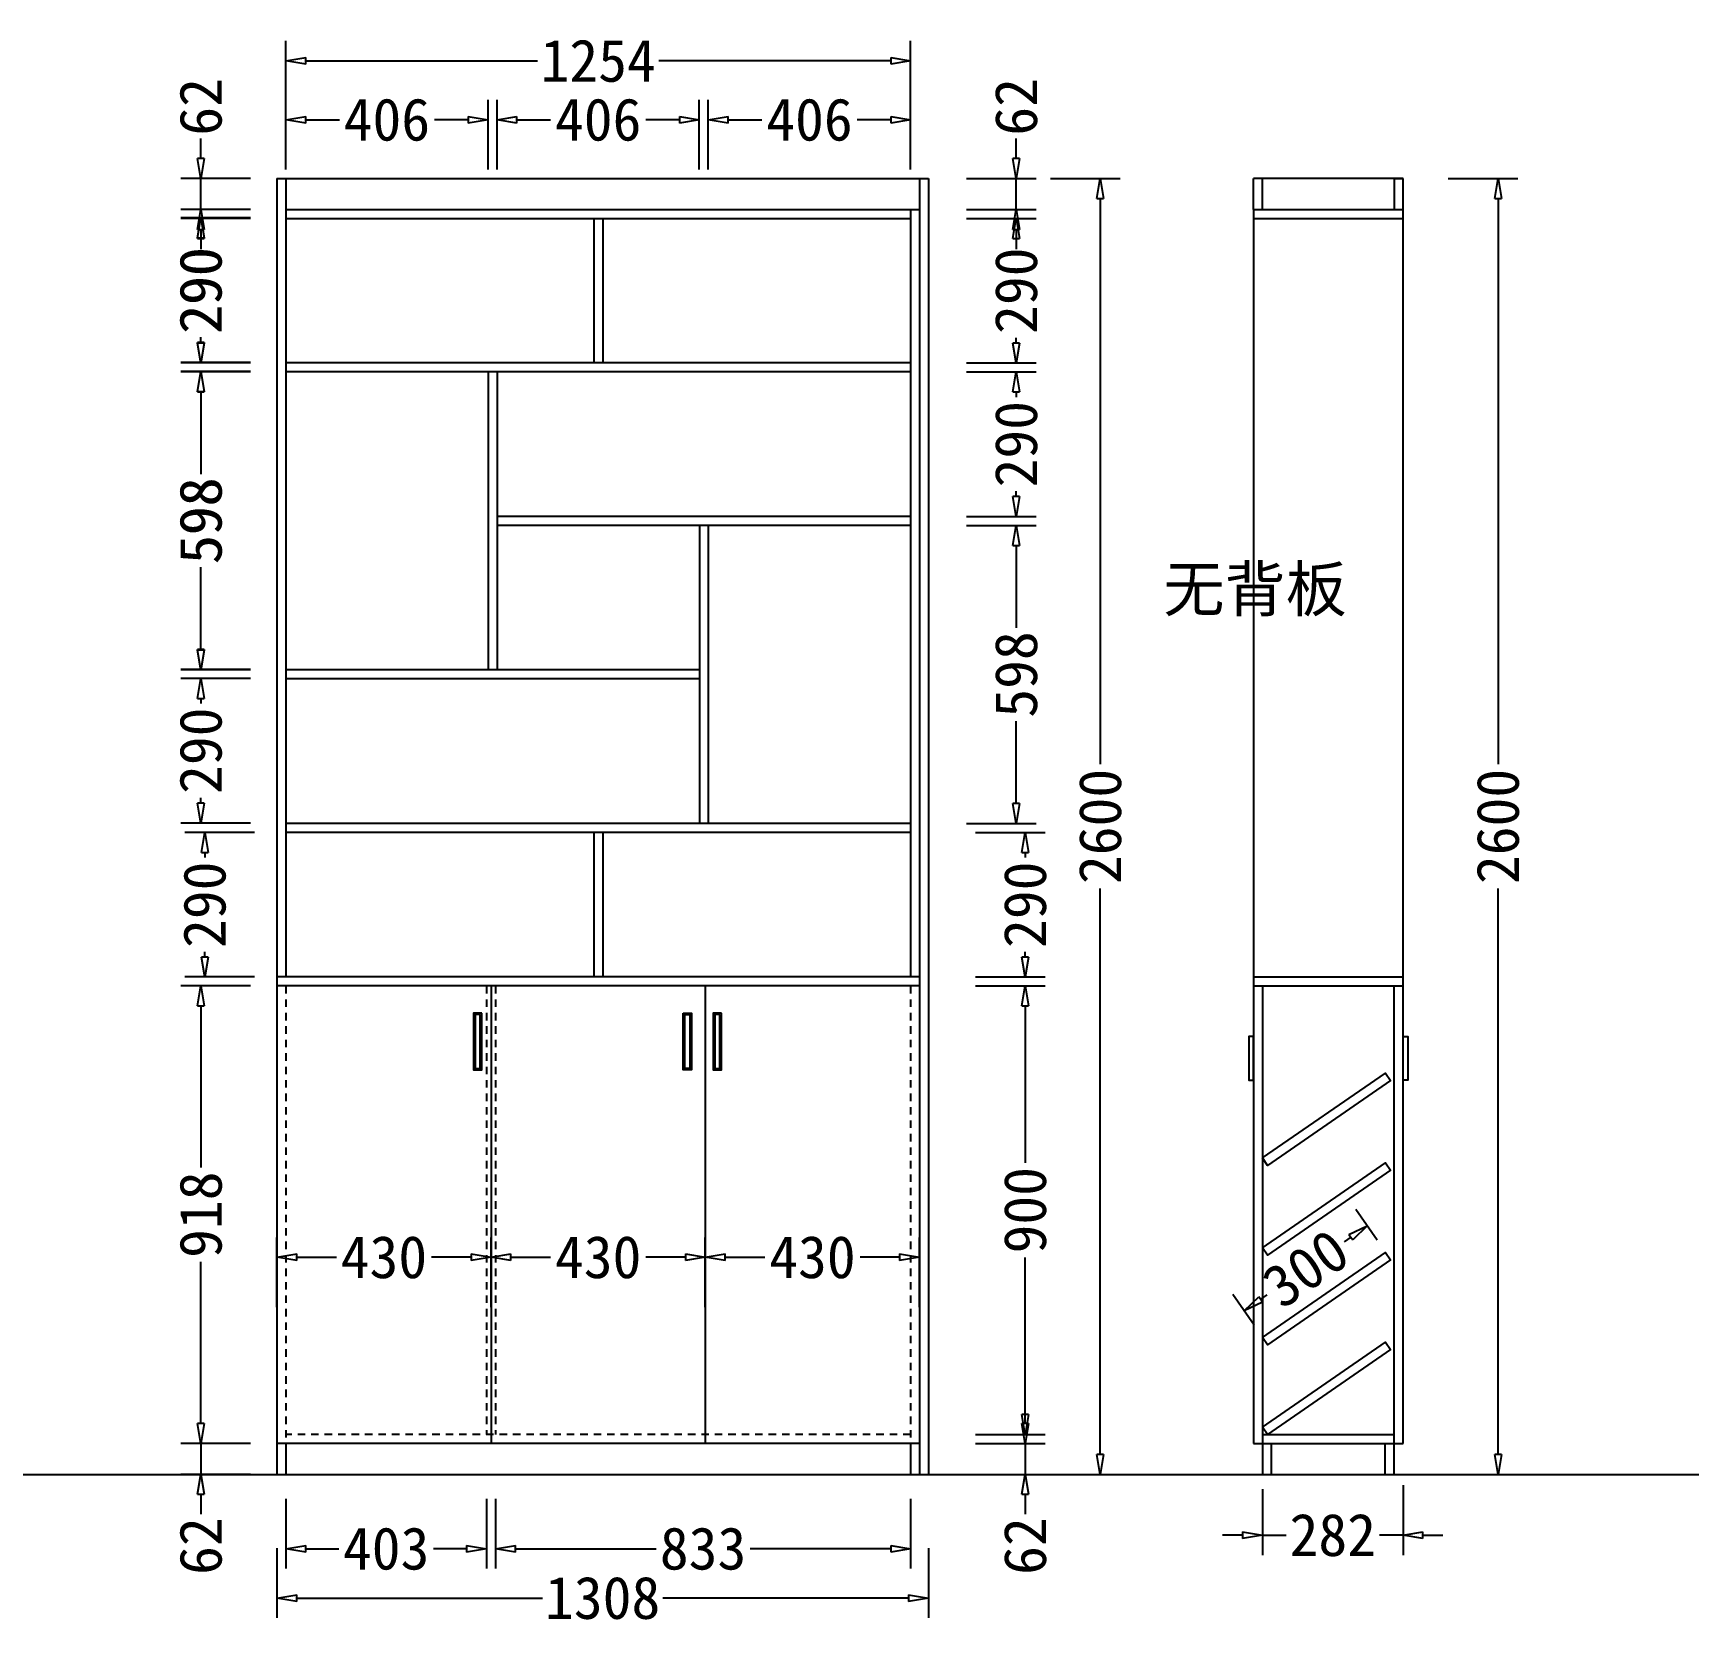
# Model space of a CAD drawing. Header units: millimetres. Extents: x 366509 to 398313, y -1245498 to -1202747.
# Drawn here: x 374197 to 377519, y -1209762 to -1206566 of the extents above; entities that cross this region are included whole.
import ezdxf

# ---------------------------------------------------------------- set-up
doc = ezdxf.new("R2010")
doc.units = ezdxf.units.MM
doc.header["$LTSCALE"] = 20
doc.linetypes.add('JIS_02_0.7', pattern=[1.35, 0.75, -0.6])
doc.layers.get('Defpoints').update_dxf_attribs({"color": 250})
doc.styles.get("Standard").update_dxf_attribs({"font": 'SimSun.ttf', "height": 85})
doc.dimstyles.new('周文晶', dxfattribs={"dimtxt": 70, "dimasz": 40, "dimexe": 40, "dimexo": 30, "dimgap": 10, "dimtad": 0, "dimdec": 0, "dimtxsty": 'Standard', "dimblk": 'CLOSEDBLANK', "dimcen": 200, "dimclrd": 256, "dimclre": 256, "dimadec": 0, "dimazin": 0, "dimtfac": 1, "dimtdec": 0, "dimtmove": 0, "dimatfit": 3, "dimldrblk": 'CLOSEDBLANK', "dimfxl": 100, "dimfxlon": 1, "dimarcsym": 0})

# ---------------------------------------------------------------- blocks, each defined once
blk = doc.blocks.new('_ClosedBlank')
at = {"color": 0, "linetype": 'ByBlock', "lineweight": -2}
for p, q in [((-1, 0.167), (0, 0)), ((-1, 0.167), (-1, -0.167)), ((0, 0), (-1, -0.167))]:
    blk.add_line(p, q, dxfattribs=at)
blk = doc.blocks.new('*D121')
at = {"lineweight": -2, "transparency": 16777216}
for p, q in [((374685.5, -1209606), (374685.5, -1209746)), ((375993.5, -1209606), (375993.5, -1209746)), ((374725.5, -1209706), (375219, -1209706)), ((375953.5, -1209706), (375460, -1209706))]:
    blk.add_line(p, q, dxfattribs=at)
at = {"layer": 'Defpoints', "color": 0, "transparency": 16777216}
for p in [(374685.5, -1209457.8), (375993.5, -1209457.8), (375993.5, -1209706)]:
    blk.add_point(p, dxfattribs=at)
at = {"lineweight": -2, "transparency": 16777216, "xscale": 40, "yscale": 40, "zscale": 40, "rotation": 180}
blk.add_blockref('_ClosedBlank', (374685.5, -1209706), dxfattribs=at)
at = {"lineweight": -2, "transparency": 16777216, "xscale": 40, "yscale": 40, "zscale": 40}
blk.add_blockref('_ClosedBlank', (375993.5, -1209706), dxfattribs=at)
at = {"color": 0, "transparency": 16777216, "insert": (375339.5, -1209706), "char_height": 85, "attachment_point": 5}
blk.add_mtext('1308', dxfattribs=at)
blk = doc.blocks.new('*D173')
at = {"lineweight": -2, "transparency": 16777216}
for p, q in [((376187.5, -1209355.8), (376187.5, -1209315.8)), ((376087.5, -1209395.8), (376227.5, -1209395.8)), ((376187.5, -1209395.8), (376187.5, -1209457.8)), ((376087.5, -1209457.8), (376227.5, -1209457.8)), ((376187.5, -1209497.8), (376187.5, -1209537.8))]:
    blk.add_line(p, q, dxfattribs=at)
at = {"layer": 'Defpoints', "color": 0, "transparency": 16777216}
for p in [(375975.5, -1209395.8), (376187.5, -1209395.8), (375993.5, -1209457.8)]:
    blk.add_point(p, dxfattribs=at)
at = {"lineweight": -2, "transparency": 16777216, "xscale": 40, "yscale": 40, "zscale": 40}
for p, rotation in [((376187.5, -1209395.8), 270), ((376187.5, -1209457.8), 90)]:
    blk.add_blockref('_ClosedBlank', p, dxfattribs=dict(at, rotation=rotation))
at = {"color": 0, "transparency": 16777216, "insert": (376187.5, -1209601.7), "char_height": 85, "attachment_point": 5, "rotation": 90}
blk.add_mtext('62', dxfattribs=at)
blk = doc.blocks.new('*D174')
at = {"lineweight": -2, "transparency": 16777216}
for p, q in [((376087.5, -1208477.8), (376227.5, -1208477.8)), ((376187.5, -1208517.8), (376187.5, -1208832.8)), ((376187.5, -1209337.8), (376187.5, -1209022.8)), ((376087.5, -1209377.8), (376227.5, -1209377.8))]:
    blk.add_line(p, q, dxfattribs=at)
at = {"layer": 'Defpoints', "color": 0, "transparency": 16777216}
for p in [(375957.5, -1208477.8), (376187.5, -1208477.8), (375957.5, -1209377.8)]:
    blk.add_point(p, dxfattribs=at)
at = {"lineweight": -2, "transparency": 16777216, "xscale": 40, "yscale": 40, "zscale": 40}
for p, rotation in [((376187.5, -1208477.8), 90), ((376187.5, -1209377.8), 270)]:
    blk.add_blockref('_ClosedBlank', p, dxfattribs=dict(at, rotation=rotation))
at = {"color": 0, "transparency": 16777216, "insert": (376187.5, -1208927.8), "char_height": 85, "attachment_point": 5, "rotation": 90}
blk.add_mtext('900', dxfattribs=at)
blk = doc.blocks.new('*D122')
at = {"lineweight": -2, "transparency": 16777216}
for p, q in [((374533.1, -1209355.8), (374533.1, -1209315.8)), ((374633.1, -1209395.8), (374493.1, -1209395.8)), ((374533.1, -1209395.8), (374533.1, -1209457.8)), ((374633.1, -1209457.8), (374493.1, -1209457.8)), ((374533.1, -1209497.8), (374533.1, -1209537.8))]:
    blk.add_line(p, q, dxfattribs=at)
at = {"layer": 'Defpoints', "color": 0, "transparency": 16777216}
for p in [(374664.4, -1209395.8), (374533.1, -1209457.8), (374664.4, -1209457.8)]:
    blk.add_point(p, dxfattribs=at)
at = {"lineweight": -2, "transparency": 16777216, "xscale": 40, "yscale": 40, "zscale": 40}
for p, rotation in [((374533.1, -1209395.8), 270), ((374533.1, -1209457.8), 90)]:
    blk.add_blockref('_ClosedBlank', p, dxfattribs=dict(at, rotation=rotation))
at = {"color": 0, "transparency": 16777216, "insert": (374533.1, -1209601.7), "char_height": 85, "attachment_point": 5, "rotation": 90}
blk.add_mtext('62', dxfattribs=at)
blk = doc.blocks.new('*D123')
at = {"lineweight": -2, "transparency": 16777216}
for p, q in [((374633.1, -1208477.8), (374493.1, -1208477.8)), ((374533.1, -1208517.8), (374533.1, -1208842.3)), ((374533.1, -1209355.8), (374533.1, -1209031.4)), ((374633.1, -1209395.8), (374493.1, -1209395.8))]:
    blk.add_line(p, q, dxfattribs=at)
at = {"layer": 'Defpoints', "color": 0, "transparency": 16777216}
for p in [(374533.1, -1208477.8), (374685.5, -1208477.8), (374664.4, -1209395.8)]:
    blk.add_point(p, dxfattribs=at)
at = {"lineweight": -2, "transparency": 16777216, "xscale": 40, "yscale": 40, "zscale": 40}
for p, rotation in [((374533.1, -1208477.8), 90), ((374533.1, -1209395.8), 270)]:
    blk.add_blockref('_ClosedBlank', p, dxfattribs=dict(at, rotation=rotation))
at = {"color": 0, "transparency": 16777216, "insert": (374533.1, -1208936.8), "char_height": 85, "attachment_point": 5, "rotation": 90}
blk.add_mtext('918', dxfattribs=at)
blk = doc.blocks.new('*D124')
at = {"lineweight": -2, "transparency": 16777216}
for p, q in [((374633.1, -1207245.8), (374493.1, -1207245.8)), ((374533.1, -1207285.8), (374533.1, -1207451.3)), ((374533.1, -1207803.8), (374533.1, -1207638.4)), ((374633.1, -1207843.8), (374493.1, -1207843.8))]:
    blk.add_line(p, q, dxfattribs=at)
at = {"layer": 'Defpoints', "color": 0, "transparency": 16777216}
for p in [(374533.1, -1207245.8), (374664.4, -1207245.8), (374664.4, -1207843.8)]:
    blk.add_point(p, dxfattribs=at)
at = {"lineweight": -2, "transparency": 16777216, "xscale": 40, "yscale": 40, "zscale": 40}
for p, rotation in [((374533.1, -1207245.8), 90), ((374533.1, -1207843.8), 270)]:
    blk.add_blockref('_ClosedBlank', p, dxfattribs=dict(at, rotation=rotation))
at = {"color": 0, "transparency": 16777216, "insert": (374533.1, -1207544.8), "char_height": 85, "attachment_point": 5, "rotation": 90}
blk.add_mtext('598', dxfattribs=at)
blk = doc.blocks.new('*D125')
at = {"lineweight": -2, "transparency": 16777216}
for p, q in [((374633.1, -1206937.8), (374493.1, -1206937.8)), ((374533.1, -1206977.8), (374533.1, -1206988.3)), ((374533.1, -1207187.8), (374533.1, -1207177.4)), ((374633.1, -1207227.8), (374493.1, -1207227.8))]:
    blk.add_line(p, q, dxfattribs=at)
at = {"layer": 'Defpoints', "color": 0, "transparency": 16777216}
for p in [(374533.1, -1206937.8), (374664.4, -1206937.8), (374664.4, -1207227.8)]:
    blk.add_point(p, dxfattribs=at)
at = {"lineweight": -2, "transparency": 16777216, "xscale": 40, "yscale": 40, "zscale": 40}
for p, rotation in [((374533.1, -1206937.8), 90), ((374533.1, -1207227.8), 270)]:
    blk.add_blockref('_ClosedBlank', p, dxfattribs=dict(at, rotation=rotation))
at = {"color": 0, "transparency": 16777216, "insert": (374533.1, -1207082.8), "char_height": 85, "attachment_point": 5, "rotation": 90}
blk.add_mtext('290', dxfattribs=at)
blk = doc.blocks.new('*D175')
at = {"lineweight": -2, "transparency": 16777216}
for p, q in [((376663.7, -1209487.8), (376663.7, -1209619.8)), ((376945.7, -1209479.8), (376945.7, -1209619.8)), ((376623.7, -1209579.8), (376583.7, -1209579.8)), ((376663.7, -1209579.8), (376710.9, -1209579.8)), ((376945.7, -1209579.8), (376898.5, -1209579.8)), ((376985.7, -1209579.8), (377025.7, -1209579.8))]:
    blk.add_line(p, q, dxfattribs=at)
at = {"layer": 'Defpoints', "color": 0, "transparency": 16777216}
for p in [(376945.7, -1209395.8), (376663.7, -1209457.8), (376945.7, -1209579.8)]:
    blk.add_point(p, dxfattribs=at)
at = {"lineweight": -2, "transparency": 16777216, "xscale": 40, "yscale": 40, "zscale": 40}
blk.add_blockref('_ClosedBlank', (376663.7, -1209579.8), dxfattribs=at)
at = {"lineweight": -2, "transparency": 16777216, "xscale": 40, "yscale": 40, "zscale": 40, "rotation": 180}
blk.add_blockref('_ClosedBlank', (376945.7, -1209579.8), dxfattribs=at)
at = {"color": 0, "transparency": 16777216, "insert": (376804.7, -1209579.8), "char_height": 85, "attachment_point": 5}
blk.add_mtext('282', dxfattribs=at)
blk = doc.blocks.new('*D126')
at = {"lineweight": -2, "transparency": 16777216}
for p, q in [((377036.3, -1206857.9), (377176.3, -1206857.9)), ((377136.3, -1206897.9), (377136.3, -1208033.1)), ((377136.3, -1209417.8), (377136.3, -1208282.6)), ((377036.3, -1209457.8), (377176.3, -1209457.8))]:
    blk.add_line(p, q, dxfattribs=at)
at = {"layer": 'Defpoints', "color": 0, "transparency": 16777216}
for p in [(376936.7, -1206857.9), (377136.3, -1206857.9), (376945.7, -1209457.8)]:
    blk.add_point(p, dxfattribs=at)
at = {"lineweight": -2, "transparency": 16777216, "xscale": 40, "yscale": 40, "zscale": 40}
for p, rotation in [((377136.3, -1206857.9), 90), ((377136.3, -1209457.8), 270)]:
    blk.add_blockref('_ClosedBlank', p, dxfattribs=dict(at, rotation=rotation))
at = {"color": 0, "transparency": 16777216, "insert": (377136.3, -1208157.8), "char_height": 85, "attachment_point": 5, "rotation": 90}
blk.add_mtext('2600', dxfattribs=at)
blk = doc.blocks.new('*D127')
at = {"lineweight": -2, "transparency": 16777216}
for p, q in [((374685.5, -1209122.3), (374685.5, -1208982.3)), ((375115.5, -1209122.3), (375115.5, -1208982.3)), ((374725.5, -1209022.3), (374805.1, -1209022.3)), ((375075.5, -1209022.3), (374996, -1209022.3))]:
    blk.add_line(p, q, dxfattribs=at)
at = {"layer": 'Defpoints', "color": 0, "transparency": 16777216}
for p in [(375115.5, -1209022.3), (375115.5, -1209173.3), (374685.5, -1209278.2)]:
    blk.add_point(p, dxfattribs=at)
at = {"lineweight": -2, "transparency": 16777216, "xscale": 40, "yscale": 40, "zscale": 40, "rotation": 180}
blk.add_blockref('_ClosedBlank', (374685.5, -1209022.3), dxfattribs=at)
at = {"lineweight": -2, "transparency": 16777216, "xscale": 40, "yscale": 40, "zscale": 40}
blk.add_blockref('_ClosedBlank', (375115.5, -1209022.3), dxfattribs=at)
at = {"color": 0, "transparency": 16777216, "insert": (374900.5, -1209022.3), "char_height": 85, "attachment_point": 5}
blk.add_mtext('430', dxfattribs=at)
blk = doc.blocks.new('*D128')
at = {"lineweight": -2, "transparency": 16777216}
for p, q in [((375115.5, -1209122.3), (375115.5, -1208982.3)), ((375545.5, -1209122.3), (375545.5, -1208982.3)), ((375155.5, -1209022.3), (375235.1, -1209022.3)), ((375505.5, -1209022.3), (375426, -1209022.3))]:
    blk.add_line(p, q, dxfattribs=at)
at = {"layer": 'Defpoints', "color": 0, "transparency": 16777216}
for p in [(375545.5, -1209022.3), (375115.5, -1209173.3), (375545.5, -1209173.3)]:
    blk.add_point(p, dxfattribs=at)
at = {"lineweight": -2, "transparency": 16777216, "xscale": 40, "yscale": 40, "zscale": 40, "rotation": 180}
blk.add_blockref('_ClosedBlank', (375115.5, -1209022.3), dxfattribs=at)
at = {"lineweight": -2, "transparency": 16777216, "xscale": 40, "yscale": 40, "zscale": 40}
blk.add_blockref('_ClosedBlank', (375545.5, -1209022.3), dxfattribs=at)
at = {"color": 0, "transparency": 16777216, "insert": (375330.5, -1209022.3), "char_height": 85, "attachment_point": 5}
blk.add_mtext('430', dxfattribs=at)
blk = doc.blocks.new('*D129')
at = {"lineweight": -2, "transparency": 16777216}
for p, q in [((375545.5, -1209122.3), (375545.5, -1208982.3)), ((375975.5, -1209122.3), (375975.5, -1208982.3)), ((375585.5, -1209022.3), (375665.1, -1209022.3)), ((375935.5, -1209022.3), (375856, -1209022.3))]:
    blk.add_line(p, q, dxfattribs=at)
at = {"layer": 'Defpoints', "color": 0, "transparency": 16777216}
for p in [(375975.5, -1209022.3), (375545.5, -1209173.3), (375975.5, -1209225)]:
    blk.add_point(p, dxfattribs=at)
at = {"lineweight": -2, "transparency": 16777216, "xscale": 40, "yscale": 40, "zscale": 40, "rotation": 180}
blk.add_blockref('_ClosedBlank', (375545.5, -1209022.3), dxfattribs=at)
at = {"lineweight": -2, "transparency": 16777216, "xscale": 40, "yscale": 40, "zscale": 40}
blk.add_blockref('_ClosedBlank', (375975.5, -1209022.3), dxfattribs=at)
at = {"color": 0, "transparency": 16777216, "insert": (375760.5, -1209022.3), "char_height": 85, "attachment_point": 5}
blk.add_mtext('430', dxfattribs=at)
blk = doc.blocks.new('*D130')
at = {"lineweight": -2, "transparency": 16777216}
for p, q in [((374703.5, -1209507), (374703.5, -1209647)), ((375106.5, -1209507), (375106.5, -1209647)), ((374743.5, -1209607), (374810.3, -1209607)), ((375066.5, -1209607), (374999.8, -1209607))]:
    blk.add_line(p, q, dxfattribs=at)
at = {"layer": 'Defpoints', "color": 0, "transparency": 16777216}
for p in [(375106.5, -1209377.8), (374703.5, -1209457.8), (375106.5, -1209607)]:
    blk.add_point(p, dxfattribs=at)
at = {"lineweight": -2, "transparency": 16777216, "xscale": 40, "yscale": 40, "zscale": 40, "rotation": 180}
blk.add_blockref('_ClosedBlank', (374703.5, -1209607), dxfattribs=at)
at = {"lineweight": -2, "transparency": 16777216, "xscale": 40, "yscale": 40, "zscale": 40}
blk.add_blockref('_ClosedBlank', (375106.5, -1209607), dxfattribs=at)
at = {"color": 0, "transparency": 16777216, "insert": (374905, -1209607), "char_height": 85, "attachment_point": 5}
blk.add_mtext('403', dxfattribs=at)
blk = doc.blocks.new('*D131')
at = {"lineweight": -2, "transparency": 16777216}
for p, q in [((375124.5, -1209507), (375124.5, -1209647)), ((375957.5, -1209507), (375957.5, -1209647)), ((375164.5, -1209607), (375446.7, -1209607)), ((375917.5, -1209607), (375635.3, -1209607))]:
    blk.add_line(p, q, dxfattribs=at)
at = {"layer": 'Defpoints', "color": 0, "transparency": 16777216}
for p in [(375124.5, -1209377.8), (375957.5, -1209377.8), (375957.5, -1209607)]:
    blk.add_point(p, dxfattribs=at)
at = {"lineweight": -2, "transparency": 16777216, "xscale": 40, "yscale": 40, "zscale": 40, "rotation": 180}
blk.add_blockref('_ClosedBlank', (375124.5, -1209607), dxfattribs=at)
at = {"lineweight": -2, "transparency": 16777216, "xscale": 40, "yscale": 40, "zscale": 40}
blk.add_blockref('_ClosedBlank', (375957.5, -1209607), dxfattribs=at)
at = {"color": 0, "transparency": 16777216, "insert": (375541, -1209607), "char_height": 85, "attachment_point": 5}
blk.add_mtext('833', dxfattribs=at)
blk = doc.blocks.new('*D132')
at = {"lineweight": -2, "transparency": 16777216}
for p, q in [((374703.5, -1206721.8), (374703.5, -1206581.8)), ((375957.5, -1206721.8), (375957.5, -1206581.8)), ((374743.5, -1206621.8), (375208.6, -1206621.8)), ((375917.5, -1206621.8), (375452.5, -1206621.8))]:
    blk.add_line(p, q, dxfattribs=at)
at = {"layer": 'Defpoints', "color": 0, "transparency": 16777216}
for p in [(375957.5, -1206621.8), (374703.5, -1206857.8), (375957.5, -1206919.8)]:
    blk.add_point(p, dxfattribs=at)
at = {"lineweight": -2, "transparency": 16777216, "xscale": 40, "yscale": 40, "zscale": 40, "rotation": 180}
blk.add_blockref('_ClosedBlank', (374703.5, -1206621.8), dxfattribs=at)
at = {"lineweight": -2, "transparency": 16777216, "xscale": 40, "yscale": 40, "zscale": 40}
blk.add_blockref('_ClosedBlank', (375957.5, -1206621.8), dxfattribs=at)
at = {"color": 0, "transparency": 16777216, "insert": (375330.5, -1206621.8), "char_height": 85, "attachment_point": 5}
blk.add_mtext('1254', dxfattribs=at)
blk = doc.blocks.new('*D133')
at = {"lineweight": -2, "transparency": 16777216}
for p, q in [((376238.1, -1206857.8), (376378.1, -1206857.8)), ((376338.1, -1206897.8), (376338.1, -1208033.1)), ((376338.1, -1209417.8), (376338.1, -1208282.6)), ((376238.1, -1209457.8), (376378.1, -1209457.8))]:
    blk.add_line(p, q, dxfattribs=at)
at = {"layer": 'Defpoints', "color": 0, "transparency": 16777216}
for p in [(375993.5, -1206857.8), (375957.5, -1209457.8), (376338.1, -1209457.8)]:
    blk.add_point(p, dxfattribs=at)
at = {"lineweight": -2, "transparency": 16777216, "xscale": 40, "yscale": 40, "zscale": 40}
for p, rotation in [((376338.1, -1206857.8), 90), ((376338.1, -1209457.8), 270)]:
    blk.add_blockref('_ClosedBlank', p, dxfattribs=dict(at, rotation=rotation))
at = {"color": 0, "transparency": 16777216, "insert": (376338.1, -1208157.8), "char_height": 85, "attachment_point": 5, "rotation": 90}
blk.add_mtext('2600', dxfattribs=at)
blk = doc.blocks.new('*D134')
at = {"lineweight": -2, "transparency": 16777216}
for p, q in [((376169.5, -1206817.8), (376169.5, -1206777.8)), ((376069.5, -1206857.8), (376209.5, -1206857.8)), ((376169.5, -1206919.8), (376169.5, -1206857.8)), ((376069.5, -1206919.8), (376209.5, -1206919.8)), ((376169.5, -1206959.8), (376169.5, -1206999.8))]:
    blk.add_line(p, q, dxfattribs=at)
at = {"layer": 'Defpoints', "color": 0, "transparency": 16777216}
for p in [(375993.5, -1206857.8), (376169.5, -1206857.8), (375993.5, -1206919.8)]:
    blk.add_point(p, dxfattribs=at)
at = {"lineweight": -2, "transparency": 16777216, "xscale": 40, "yscale": 40, "zscale": 40}
for p, rotation in [((376169.5, -1206857.8), 270), ((376169.5, -1206919.8), 90)]:
    blk.add_blockref('_ClosedBlank', p, dxfattribs=dict(at, rotation=rotation))
at = {"color": 0, "transparency": 16777216, "insert": (376169.5, -1206714), "char_height": 85, "attachment_point": 5, "rotation": 90}
blk.add_mtext('62', dxfattribs=at)
blk = doc.blocks.new('*D135')
at = {"lineweight": -2, "transparency": 16777216}
for p, q in [((374533.1, -1206817.8), (374533.1, -1206777.8)), ((374633.1, -1206857.8), (374493.1, -1206857.8)), ((374533.1, -1206919.8), (374533.1, -1206857.8)), ((374633.1, -1206919.8), (374493.1, -1206919.8)), ((374533.1, -1206959.8), (374533.1, -1206999.8))]:
    blk.add_line(p, q, dxfattribs=at)
at = {"layer": 'Defpoints', "color": 0, "transparency": 16777216}
for p in [(374533.1, -1206857.8), (374667.5, -1206857.8), (374667.5, -1206919.8)]:
    blk.add_point(p, dxfattribs=at)
at = {"lineweight": -2, "transparency": 16777216, "xscale": 40, "yscale": 40, "zscale": 40}
for p, rotation in [((374533.1, -1206857.8), 270), ((374533.1, -1206919.8), 90)]:
    blk.add_blockref('_ClosedBlank', p, dxfattribs=dict(at, rotation=rotation))
at = {"color": 0, "transparency": 16777216, "insert": (374533.1, -1206714), "char_height": 85, "attachment_point": 5, "rotation": 90}
blk.add_mtext('62', dxfattribs=at)
blk = doc.blocks.new('*D191')
at = {"lineweight": -2, "transparency": 16777216}
for p, q in [((376087.5, -1208169.9), (376227.5, -1208169.9)), ((376187.5, -1208209.9), (376187.5, -1208220.3)), ((376187.5, -1208419.8), (376187.5, -1208409.4)), ((376087.5, -1208459.8), (376227.5, -1208459.8))]:
    blk.add_line(p, q, dxfattribs=at)
at = {"layer": 'Defpoints', "color": 0, "transparency": 16777216}
for p in [(375957.5, -1208169.9), (376187.5, -1208169.9), (375957.5, -1208459.8)]:
    blk.add_point(p, dxfattribs=at)
at = {"lineweight": -2, "transparency": 16777216, "xscale": 40, "yscale": 40, "zscale": 40}
for p, rotation in [((376187.5, -1208169.9), 90), ((376187.5, -1208459.8), 270)]:
    blk.add_blockref('_ClosedBlank', p, dxfattribs=dict(at, rotation=rotation))
at = {"color": 0, "transparency": 16777216, "insert": (376187.5, -1208314.9), "char_height": 85, "attachment_point": 5, "rotation": 90}
blk.add_mtext('290', dxfattribs=at)
blk = doc.blocks.new('*D192')
at = {"lineweight": -2, "transparency": 16777216}
for p, q in [((376069.5, -1207553.9), (376209.5, -1207553.9)), ((376169.5, -1207593.9), (376169.5, -1207759.3)), ((376169.5, -1208111.9), (376169.5, -1207946.5)), ((376069.5, -1208151.9), (376209.5, -1208151.9))]:
    blk.add_line(p, q, dxfattribs=at)
at = {"layer": 'Defpoints', "color": 0, "transparency": 16777216}
for p in [(375551.5, -1207553.9), (376169.5, -1207553.9), (375957.5, -1208151.9)]:
    blk.add_point(p, dxfattribs=at)
at = {"lineweight": -2, "transparency": 16777216, "xscale": 40, "yscale": 40, "zscale": 40}
for p, rotation in [((376169.5, -1207553.9), 90), ((376169.5, -1208151.9), 270)]:
    blk.add_blockref('_ClosedBlank', p, dxfattribs=dict(at, rotation=rotation))
at = {"color": 0, "transparency": 16777216, "insert": (376169.5, -1207852.9), "char_height": 85, "attachment_point": 5, "rotation": 90}
blk.add_mtext('598', dxfattribs=at)
blk = doc.blocks.new('*D193')
at = {"lineweight": -2, "transparency": 16777216}
for p, q in [((376069.5, -1207245.9), (376209.5, -1207245.9)), ((376169.5, -1207285.9), (376169.5, -1207296.3)), ((376169.5, -1207495.9), (376169.5, -1207485.4)), ((376069.5, -1207535.9), (376209.5, -1207535.9))]:
    blk.add_line(p, q, dxfattribs=at)
at = {"layer": 'Defpoints', "color": 0, "transparency": 16777216}
for p in [(375957.5, -1207245.9), (376169.5, -1207245.9), (375957.5, -1207535.9)]:
    blk.add_point(p, dxfattribs=at)
at = {"lineweight": -2, "transparency": 16777216, "xscale": 40, "yscale": 40, "zscale": 40}
for p, rotation in [((376169.5, -1207245.9), 90), ((376169.5, -1207535.9), 270)]:
    blk.add_blockref('_ClosedBlank', p, dxfattribs=dict(at, rotation=rotation))
at = {"color": 0, "transparency": 16777216, "insert": (376169.5, -1207390.9), "char_height": 85, "attachment_point": 5, "rotation": 90}
blk.add_mtext('290', dxfattribs=at)
blk = doc.blocks.new('*D194')
at = {"lineweight": -2, "transparency": 16777216}
for p, q in [((376069.5, -1206937.9), (376209.5, -1206937.9)), ((376169.5, -1206977.9), (376169.5, -1206988.3)), ((376169.5, -1207187.9), (376169.5, -1207177.4)), ((376069.5, -1207227.9), (376209.5, -1207227.9))]:
    blk.add_line(p, q, dxfattribs=at)
at = {"layer": 'Defpoints', "color": 0, "transparency": 16777216}
for p in [(375957.5, -1206937.9), (376169.5, -1206937.9), (375957.5, -1207227.9)]:
    blk.add_point(p, dxfattribs=at)
at = {"lineweight": -2, "transparency": 16777216, "xscale": 40, "yscale": 40, "zscale": 40}
for p, rotation in [((376169.5, -1206937.9), 90), ((376169.5, -1207227.9), 270)]:
    blk.add_blockref('_ClosedBlank', p, dxfattribs=dict(at, rotation=rotation))
at = {"color": 0, "transparency": 16777216, "insert": (376169.5, -1207082.9), "char_height": 85, "attachment_point": 5, "rotation": 90}
blk.add_mtext('290', dxfattribs=at)
blk = doc.blocks.new('*D188')
at = {"lineweight": -2, "transparency": 16777216}
for p, q in [((374633.1, -1207244.9), (374493.1, -1207244.9)), ((374533.1, -1207284.9), (374533.1, -1207450.3)), ((374533.1, -1207802.9), (374533.1, -1207637.5)), ((374633.1, -1207842.9), (374493.1, -1207842.9))]:
    blk.add_line(p, q, dxfattribs=at)
at = {"layer": 'Defpoints', "color": 0, "transparency": 16777216}
for p in [(374533.1, -1207244.9), (374664.4, -1207244.9), (374664.4, -1207842.9)]:
    blk.add_point(p, dxfattribs=at)
at = {"lineweight": -2, "transparency": 16777216, "xscale": 40, "yscale": 40, "zscale": 40}
for p, rotation in [((374533.1, -1207244.9), 90), ((374533.1, -1207842.9), 270)]:
    blk.add_blockref('_ClosedBlank', p, dxfattribs=dict(at, rotation=rotation))
at = {"color": 0, "transparency": 16777216, "insert": (374533.1, -1207543.9), "char_height": 85, "attachment_point": 5, "rotation": 90}
blk.add_mtext('598', dxfattribs=at)
blk = doc.blocks.new('*D189')
at = {"lineweight": -2, "transparency": 16777216}
for p, q in [((374633.1, -1206936.9), (374493.1, -1206936.9)), ((374533.1, -1206976.9), (374533.1, -1206987.3)), ((374533.1, -1207186.9), (374533.1, -1207176.4)), ((374633.1, -1207226.9), (374493.1, -1207226.9))]:
    blk.add_line(p, q, dxfattribs=at)
at = {"layer": 'Defpoints', "color": 0, "transparency": 16777216}
for p in [(374533.1, -1206936.9), (374664.4, -1206936.9), (374664.4, -1207226.9)]:
    blk.add_point(p, dxfattribs=at)
at = {"lineweight": -2, "transparency": 16777216, "xscale": 40, "yscale": 40, "zscale": 40}
for p, rotation in [((374533.1, -1206936.9), 90), ((374533.1, -1207226.9), 270)]:
    blk.add_blockref('_ClosedBlank', p, dxfattribs=dict(at, rotation=rotation))
at = {"color": 0, "transparency": 16777216, "insert": (374533.1, -1207081.9), "char_height": 85, "attachment_point": 5, "rotation": 90}
blk.add_mtext('290', dxfattribs=at)
blk = doc.blocks.new('*D190')
at = {"lineweight": -2, "transparency": 16777216}
for p, q in [((374633.1, -1207860.9), (374493.1, -1207860.9)), ((374533.1, -1207900.9), (374533.1, -1207911.3)), ((374533.1, -1208110.9), (374533.1, -1208100.4)), ((374633.1, -1208150.9), (374493.1, -1208150.9))]:
    blk.add_line(p, q, dxfattribs=at)
at = {"layer": 'Defpoints', "color": 0, "transparency": 16777216}
for p in [(374533.1, -1207860.9), (374703.5, -1207860.9), (374703.5, -1208150.9)]:
    blk.add_point(p, dxfattribs=at)
at = {"lineweight": -2, "transparency": 16777216, "xscale": 40, "yscale": 40, "zscale": 40}
for p, rotation in [((374533.1, -1207860.9), 90), ((374533.1, -1208150.9), 270)]:
    blk.add_blockref('_ClosedBlank', p, dxfattribs=dict(at, rotation=rotation))
at = {"color": 0, "transparency": 16777216, "insert": (374533.1, -1208005.9), "char_height": 85, "attachment_point": 5, "rotation": 90}
blk.add_mtext('290', dxfattribs=at)
blk = doc.blocks.new('*D195')
at = {"lineweight": -2, "transparency": 16777216}
for p, q in [((374640.9, -1208169.9), (374500.9, -1208169.9)), ((374540.9, -1208209.9), (374540.9, -1208220.3)), ((374540.9, -1208419.8), (374540.9, -1208409.4)), ((374640.9, -1208459.8), (374500.9, -1208459.8))]:
    blk.add_line(p, q, dxfattribs=at)
at = {"layer": 'Defpoints', "color": 0, "transparency": 16777216}
for p in [(374703.5, -1208169.9), (374540.9, -1208459.8), (374703.5, -1208459.8)]:
    blk.add_point(p, dxfattribs=at)
at = {"lineweight": -2, "transparency": 16777216, "xscale": 40, "yscale": 40, "zscale": 40}
for p, rotation in [((374540.9, -1208169.9), 90), ((374540.9, -1208459.8), 270)]:
    blk.add_blockref('_ClosedBlank', p, dxfattribs=dict(at, rotation=rotation))
at = {"color": 0, "transparency": 16777216, "insert": (374540.9, -1208314.9), "char_height": 85, "attachment_point": 5, "rotation": 90}
blk.add_mtext('290', dxfattribs=at)
blk = doc.blocks.new('*D294')
at = {"lineweight": -2, "transparency": 16777216}
for p, q in [((374703.5, -1206839.9), (374703.5, -1206699.9)), ((375109.5, -1206839.9), (375109.5, -1206699.9)), ((374743.5, -1206739.9), (374811.1, -1206739.9)), ((375069.5, -1206739.9), (375002, -1206739.9))]:
    blk.add_line(p, q, dxfattribs=at)
at = {"layer": 'Defpoints', "color": 0, "transparency": 16777216}
for p in [(375109.5, -1206739.9), (374703.5, -1207116.8), (375109.5, -1207535.8)]:
    blk.add_point(p, dxfattribs=at)
at = {"lineweight": -2, "transparency": 16777216, "xscale": 40, "yscale": 40, "zscale": 40, "rotation": 180}
blk.add_blockref('_ClosedBlank', (374703.5, -1206739.9), dxfattribs=at)
at = {"lineweight": -2, "transparency": 16777216, "xscale": 40, "yscale": 40, "zscale": 40}
blk.add_blockref('_ClosedBlank', (375109.5, -1206739.9), dxfattribs=at)
at = {"color": 0, "transparency": 16777216, "insert": (374906.5, -1206739.9), "char_height": 85, "attachment_point": 5}
blk.add_mtext('406', dxfattribs=at)
blk = doc.blocks.new('*D295')
at = {"lineweight": -2, "transparency": 16777216}
for p, q in [((375551.5, -1206839.9), (375551.5, -1206699.9)), ((375957.5, -1206839.9), (375957.5, -1206699.9)), ((375591.5, -1206739.9), (375659.1, -1206739.9)), ((375917.5, -1206739.9), (375850, -1206739.9))]:
    blk.add_line(p, q, dxfattribs=at)
at = {"layer": 'Defpoints', "color": 0, "transparency": 16777216}
for p in [(375957.5, -1206739.9), (375551.5, -1206937.8), (375957.5, -1206938.8)]:
    blk.add_point(p, dxfattribs=at)
at = {"lineweight": -2, "transparency": 16777216, "xscale": 40, "yscale": 40, "zscale": 40, "rotation": 180}
blk.add_blockref('_ClosedBlank', (375551.5, -1206739.9), dxfattribs=at)
at = {"lineweight": -2, "transparency": 16777216, "xscale": 40, "yscale": 40, "zscale": 40}
blk.add_blockref('_ClosedBlank', (375957.5, -1206739.9), dxfattribs=at)
at = {"color": 0, "transparency": 16777216, "insert": (375754.5, -1206739.9), "char_height": 85, "attachment_point": 5}
blk.add_mtext('406', dxfattribs=at)
blk = doc.blocks.new('*D293')
at = {"lineweight": -2, "transparency": 16777216}
for p, q in [((375127.5, -1206839.9), (375127.5, -1206699.9)), ((375533.5, -1206839.9), (375533.5, -1206699.9)), ((375167.5, -1206739.9), (375235.1, -1206739.9)), ((375493.5, -1206739.9), (375426, -1206739.9))]:
    blk.add_line(p, q, dxfattribs=at)
at = {"layer": 'Defpoints', "color": 0, "transparency": 16777216}
for p in [(375533.5, -1206739.9), (375127.5, -1207553.8), (375533.5, -1207553.8)]:
    blk.add_point(p, dxfattribs=at)
at = {"lineweight": -2, "transparency": 16777216, "xscale": 40, "yscale": 40, "zscale": 40, "rotation": 180}
blk.add_blockref('_ClosedBlank', (375127.5, -1206739.9), dxfattribs=at)
at = {"lineweight": -2, "transparency": 16777216, "xscale": 40, "yscale": 40, "zscale": 40}
blk.add_blockref('_ClosedBlank', (375533.5, -1206739.9), dxfattribs=at)
at = {"color": 0, "transparency": 16777216, "insert": (375330.5, -1206739.9), "char_height": 85, "attachment_point": 5}
blk.add_mtext('406', dxfattribs=at)
blk = doc.blocks.new('*D365')
at = {"lineweight": -2, "transparency": 16777216}
for p, q in [((376893.6, -1208987.9), (376851.1, -1208926.4)), ((376840.9, -1208982), (376827.8, -1208991.1)), ((376646.7, -1209158.3), (376604.2, -1209096.8)), ((376659.8, -1209107), (376673, -1209097.9))]:
    blk.add_line(p, q, dxfattribs=at)
at = {"layer": 'Defpoints', "color": 0, "transparency": 16777216}
for p in [(376873.8, -1208959.3), (376910.6, -1209012.6), (376663.7, -1209183)]:
    blk.add_point(p, dxfattribs=at)
at = {"lineweight": -2, "transparency": 16777216, "xscale": 40, "yscale": 40, "zscale": 40}
for p, rotation in [((376873.8, -1208959.3), 34.6171579844681), ((376626.9, -1209129.7), 214.6171579844681)]:
    blk.add_blockref('_ClosedBlank', p, dxfattribs=dict(at, rotation=rotation))
at = {"color": 0, "transparency": 16777216, "insert": (376750.4, -1209044.5), "char_height": 85, "attachment_point": 5, "rotation": 34.6172}
blk.add_mtext('300', dxfattribs=at)

msp = doc.modelspace()

# ---------------------------------------------------------------- linework, layer by layer
at = {"color": 0}
for p, q in [((374685.541, -1206857.841), (374685.541, -1209457.841)), ((374685.541, -1206857.841), (375993.541, -1206857.841)), ((374703.541, -1206857.841), (374703.541, -1208459.841)), ((375975.541, -1206857.841), (375975.541, -1209457.841)), ((375993.541, -1206857.841), (375993.541, -1209457.841)), ((376927.71, -1206857.857), (376945.71, -1206857.857)), ((374685.541, -1206919.841), (374685.541, -1209457.841)), ((374703.541, -1206919.841), (375975.541, -1206919.841)), ((374703.541, -1206937.841), (375957.541, -1206937.841)), ((375957.541, -1206919.841), (375957.541, -1208459.841)), ((376645.71, -1206919.857), (376945.71, -1206919.857)), ((376645.71, -1206919.857), (376645.71, -1209395.841)), ((376645.71, -1206937.857), (376945.71, -1206937.857)), ((376945.71, -1209395.841), (376945.71, -1206919.857)), ((375957.541, -1207227.871), (374703.541, -1207227.871)), ((375957.541, -1207245.871), (374703.541, -1207245.871)), ((375109.541, -1207245.871), (375109.541, -1207843.871)), ((375127.541, -1207245.871), (375127.541, -1207843.871)), ((375957.541, -1207535.871), (375127.541, -1207535.871)), ((375957.541, -1207553.871), (375127.541, -1207553.871)), ((375533.541, -1207553.871), (375533.541, -1208151.871)), ((375551.541, -1207553.871), (375551.541, -1208151.871)), ((375533.541, -1207843.871), (374703.541, -1207843.871)), ((375533.541, -1207861.871), (374703.541, -1207861.871)), ((375957.541, -1208151.871), (374703.541, -1208151.871)), ((375957.541, -1208169.871), (374703.541, -1208169.871)), ((375975.541, -1208459.841), (374685.541, -1208459.841)), ((375975.541, -1208477.841), (374685.541, -1208477.841)), ((375115.541, -1208477.841), (375115.541, -1209395.841)), ((375545.541, -1208477.841), (375545.541, -1209395.841)), ((376645.71, -1208459.841), (376945.71, -1208459.841)), ((376645.71, -1208477.841), (376945.71, -1208477.841)), ((376663.71, -1208477.841), (376663.71, -1209395.841)), ((376927.71, -1209457.841), (376927.71, -1208477.841)), ((375975.541, -1209395.841), (374685.541, -1209395.841)), ((374703.541, -1209395.841), (374703.541, -1209457.841)), ((375957.541, -1209395.841), (375957.541, -1209457.841)), ((376645.71, -1209395.841), (376945.71, -1209395.841)), ((376663.71, -1209377.841), (376927.71, -1209377.841)), ((376909.71, -1209457.841), (376909.71, -1209395.841)), ((374685.541, -1209457.841), (375993.541, -1209457.841)), ((376663.71, -1209457.841), (376927.71, -1209457.841))]:
    msp.add_line(p, q, dxfattribs=at)
for p, q in [((376927.71, -1206857.857), (376645.71, -1206857.857)), ((376645.71, -1206919.857), (376645.71, -1206857.857)), ((376663.71, -1206919.857), (376663.71, -1206857.857)), ((376945.71, -1206857.857), (376927.71, -1206857.857)), ((376927.71, -1206857.857), (376927.71, -1206919.857)), ((376945.71, -1206919.857), (376945.71, -1206857.857)), ((375321.541, -1206937.871), (375321.541, -1207227.871)), ((375339.541, -1206937.871), (375339.541, -1207227.871)), ((375321.541, -1208169.871), (375321.541, -1208459.871)), ((375339.541, -1208169.871), (375339.541, -1208459.871)), ((376663.71, -1209395.841), (376663.71, -1209457.841)), ((376681.71, -1209457.841), (376681.71, -1209395.841)), ((366509.141, -1209457.841), (398312.891, -1209457.841)), ((376663.71, -1209457.841), (376681.71, -1209457.841))]:
    msp.add_line(p, q)
at = {"color": 250, "linetype": 'JIS_02_0.7'}
for p, q in [((374703.541, -1208477.841), (374703.541, -1209395.841)), ((375106.541, -1208477.841), (375106.541, -1209377.841)), ((375124.541, -1208477.841), (375124.541, -1209377.841)), ((375957.541, -1208477.841), (375957.541, -1209395.841)), ((375957.541, -1209377.841), (374703.541, -1209377.841))]:
    msp.add_line(p, q, dxfattribs=at)
at = {"color": 0}
for points in [[(375096.976, -1208532.302), (375080.614, -1208532.302), (375080.614, -1208646.229), (375096.976, -1208646.229)], [(375093.976, -1208535.302), (375083.614, -1208535.302), (375083.614, -1208643.229), (375093.976, -1208643.229)], [(375501.172, -1208532.302), (375517.534, -1208532.302), (375517.534, -1208646.229), (375501.172, -1208646.229)], [(375504.172, -1208535.302), (375514.534, -1208535.302), (375514.534, -1208643.229), (375504.172, -1208643.229)], [(375577.911, -1208532.302), (375561.549, -1208532.302), (375561.549, -1208646.229), (375577.911, -1208646.229)], [(375574.911, -1208535.302), (375564.549, -1208535.302), (375564.549, -1208643.229), (375574.911, -1208643.229)]]:
    msp.add_lwpolyline(points, close=True, dxfattribs=at)
for points in [[(376645.71, -1208579.282), (376636.38, -1208579.282), (376636.38, -1208666.861), (376645.71, -1208666.861)], [(376945.71, -1208579.478), (376955.039, -1208579.478), (376955.039, -1208667.056), (376945.71, -1208667.056)]]:
    msp.add_lwpolyline(points, close=True)
for points in [[(376663.71, -1208823.027), (376910.6, -1208652.6), (376920.825, -1208667.413), (376673.935, -1208837.841), (376663.71, -1208823.027)], [(376663.71, -1209003.027), (376910.6, -1208832.6), (376920.825, -1208847.413), (376673.935, -1209017.841), (376663.71, -1209003.027)], [(376663.71, -1209183.027), (376910.6, -1209012.6), (376920.825, -1209027.413), (376673.935, -1209197.841), (376663.71, -1209183.027)], [(376663.71, -1209363.027), (376910.6, -1209192.6), (376920.825, -1209207.413), (376673.935, -1209377.841), (376663.71, -1209363.027)]]:
    msp.add_lwpolyline(points)

# ---------------------------------------------------------------- texts
at = {"lineweight": -3, "insert": (376464.672, -1207636.285), "char_height": 90, "width": 545.64139, "attachment_point": 1}
msp.add_mtext('无背板', dxfattribs=at)

# ---------------------------------------------------------------- dimensions: what is measured, and where the dimension line sits
for base, p1, p2, picture, middle in [((375957.541, -1206621.825), (374703.541, -1206857.841), (375957.541, -1206919.841), '*D132', (375330.541, -1206621.825)), ((375533.541, -1206739.926), (375127.541, -1207553.841), (375533.541, -1207553.841), '*D293', (375330.541, -1206739.926)), ((375115.541, -1209022.345), (374685.541, -1209278.17), (375115.541, -1209173.341), '*D127', (374900.541, -1209022.345)), ((375545.541, -1209022.345), (375115.541, -1209173.341), (375545.541, -1209173.341), '*D128', (375330.541, -1209022.345)), ((375975.541, -1209022.345), (375545.541, -1209173.341), (375975.541, -1209225.048), '*D129', (375760.541, -1209022.345))]:
    dim = msp.add_linear_dim(base=base, p1=p1, p2=p2, dimstyle='周文晶')
    dim.commit()
    dim.dimension.update_dxf_attribs({"geometry": picture, "text_midpoint": middle})
for base, p1, p2, picture, middle in [((374533.064, -1206857.841), (374667.541, -1206919.841), (374667.541, -1206857.841), '*D135', (374533.064, -1206714.007)), ((376169.503, -1206857.841), (375993.541, -1206919.841), (375993.541, -1206857.841), '*D134', (376169.503, -1206714.007)), ((376338.109, -1209457.841), (375993.541, -1206857.841), (375957.541, -1209457.841), '*D133', (376338.109, -1208157.841)), ((374533.064, -1207860.871), (374703.541, -1208150.871), (374703.541, -1207860.871), '*D190', (374533.064, -1208005.871)), ((374540.898, -1208459.841), (374703.541, -1208169.871), (374703.541, -1208459.841), '*D195', (374540.898, -1208314.856))]:
    dim = msp.add_linear_dim(base=base, p1=p1, p2=p2, angle=90, dimstyle='周文晶')
    dim.commit()
    dim.dimension.update_dxf_attribs({"geometry": picture, "text_midpoint": middle})
at = {"color": 0}
for base, p1, p2, picture, middle in [((375109.541, -1206739.926), (374703.541, -1207116.81), (375109.541, -1207535.841), '*D294', (374906.541, -1206739.926)), ((375957.541, -1206739.926), (375551.541, -1206937.841), (375957.541, -1206938.81), '*D295', (375754.541, -1206739.926)), ((375106.541, -1209607.025), (374703.541, -1209457.841), (375106.541, -1209377.841), '*D130', (374905.041, -1209607.025)), ((375957.541, -1209607.025), (375124.541, -1209377.841), (375957.541, -1209377.841), '*D131', (375541.041, -1209607.025)), ((376945.71, -1209579.843), (376663.71, -1209457.841), (376945.71, -1209395.841), '*D175', (376804.71, -1209579.843)), ((375993.541, -1209706.031), (374685.541, -1209457.841), (375993.541, -1209457.841), '*D121', (375339.541, -1209706.031))]:
    dim = msp.add_linear_dim(base=base, p1=p1, p2=p2, dimstyle='周文晶', dxfattribs=at)
    dim.commit()
    dim.dimension.update_dxf_attribs({"geometry": picture, "text_midpoint": middle})
for base, p1, p2, angle, picture, middle in [((377136.32, -1206857.857), (376945.71, -1209457.841), (376936.71, -1206857.857), 90, '*D126', (377136.32, -1208157.849)), ((374533.064, -1206936.871), (374664.427, -1207226.871), (374664.427, -1206936.871), 90, '*D189', (374533.064, -1207081.871)), ((374533.064, -1206937.841), (374664.427, -1207227.841), (374664.427, -1206937.841), 90, '*D125', (374533.064, -1207082.841)), ((376169.503, -1206937.871), (375957.541, -1207227.871), (375957.541, -1206937.871), 270, '*D194', (376169.503, -1207082.871)), ((374533.064, -1207244.871), (374664.427, -1207842.871), (374664.427, -1207244.871), 90, '*D188', (374533.064, -1207543.871)), ((374533.064, -1207245.841), (374664.427, -1207843.841), (374664.427, -1207245.841), 90, '*D124', (374533.064, -1207544.841)), ((376169.503, -1207245.871), (375957.541, -1207535.871), (375957.541, -1207245.871), 270, '*D193', (376169.503, -1207390.871)), ((376169.503, -1207553.871), (375957.541, -1208151.871), (375551.541, -1207553.871), 270, '*D192', (376169.503, -1207852.871)), ((376187.503, -1208169.871), (375957.541, -1208459.841), (375957.541, -1208169.871), 270, '*D191', (376187.503, -1208314.856)), ((374533.064, -1208477.841), (374664.427, -1209395.841), (374685.541, -1208477.841), 90, '*D123', (374533.064, -1208936.841)), ((376187.503, -1208477.841), (375957.541, -1209377.841), (375957.541, -1208477.841), 270, '*D174', (376187.503, -1208927.841)), ((374533.064, -1209457.841), (374664.427, -1209395.841), (374664.427, -1209457.841), 90, '*D122', (374533.064, -1209601.674))]:
    dim = msp.add_linear_dim(base=base, p1=p1, p2=p2, angle=angle, dimstyle='周文晶', dxfattribs=at)
    dim.commit()
    dim.dimension.update_dxf_attribs({"geometry": picture, "text_midpoint": middle})
dim = msp.add_aligned_dim(p1=(376663.71, -1209183.027), p2=(376910.6, -1209012.6), distance=64.765, dimstyle='周文晶')
dim.commit()
dim.dimension.update_dxf_attribs({"geometry": '*D365', "text_midpoint": (376750.362, -1209044.514)})
dim = msp.add_linear_dim(base=(376187.503, -1209395.841), p1=(375993.541, -1209457.841), p2=(375975.541, -1209395.841), angle=270, dimstyle='周文晶', dxfattribs=at)
dim.commit()
dim.dimension.update_dxf_attribs({"geometry": '*D173', "text_midpoint": (376187.503, -1209601.674), "dimtype": 128})

doc.saveas('drawing.dxf')
